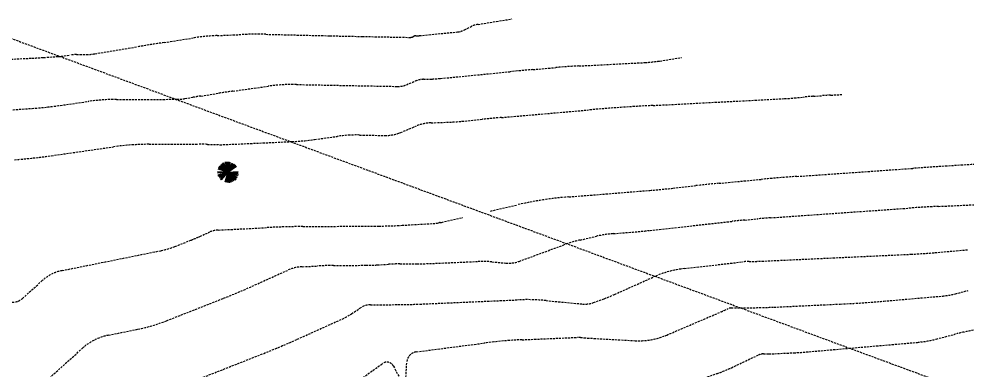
# Model space of a CAD drawing. Header units: inches. Extents: x -43639 to 75791, y -33466 to 47612.
# Drawn here: x 21966 to 23813, y 6117 to 6800 of the extents above; entities that cross this region are included whole.
import ezdxf

# ---------------------------------------------------------------- set-up
doc = ezdxf.new("R2010")
doc.units = ezdxf.units.IN
doc.header["$LTSCALE"] = 8
doc.header["$MEASUREMENT"] = 0
doc.linetypes.add('DASHED', pattern=[0.75, 0.5, -0.25])
doc.layers.get('0').update_dxf_attribs({"linetype": 'CONTINUOUS'})
for name, color, linetype in [('CONT-HGH', 6, 'DASHED'), ('CONT-NML', 1, 'DASHED'), ('easement_JDCF', 7, 'DASHED'), ('TREE', 3, 'CONTINUOUS')]:
    doc.layers.add(name, color=color, linetype=linetype)

# ---------------------------------------------------------------- blocks, each defined once
blk = doc.blocks.new('PINETREE')
for p, q in [((0, 0), (-0.194598, 0.864692)), ((0, 0), (-0.116446, 0.880635)), ((-0.057775, 0.436931), (-0.038294, 0.872194)), ((0, 0), (0.026572, 0.880635)), ((0, 0), (0.124261, 0.880635)), ((0, 0), (0.234456, 0.841246)), ((0, 0), (-0.869831, 0.030011)), ((0, 0), (-0.869831, -0.086282)), ((0, 0), (-0.837788, -0.250404)), ((0, 0), (-0.81825, 0.248528)), ((-0.81825, 0.248528), (-0.81825, 0.248528)), ((0, 0), (-0.798712, 0.358256)), ((0, 0), (-0.798712, -0.359194)), ((0, 0), (-0.759636, -0.429532)), ((0, 0), (-0.746351, 0.451103)), ((-0.662929, 0.400682), (-0.688518, 0.497995)), ((0, 0), (-0.675232, 0.544887)), ((0, 0), (-0.675232, -0.530819)), ((0, 0), (-0.616618, -0.632106)), ((0, 0), (-0.584576, 0.654615)), ((0, 0), (-0.565038, -0.655553)), ((0, 0), (-0.486886, 0.724015)), ((0, 0), (-0.402482, 0.779348)), ((0, 0), (-0.343868, 0.794353)), ((0, 0), (-0.259464, -0.827178)), ((0, 0), (-0.135984, -0.835619)), ((0, 0), (-0.064085, -0.882511)), ((0, 0), (-0.018756, -0.87407)), ((0, 0), (0.377474, 0.786851)), ((0, 0), (0.461878, 0.747461)), ((0, 0), (0.54003, 0.685564)), ((0, 0), (0.669762, 0.584276)), ((0, 0), (0.741661, 0.497995)), ((0, 0), (0.884679, 0.0694)), ((0, 0), (0.877646, -0.040327)), ((0, 0), (0.865141, -0.094722)), ((0, 0), (0.826065, -0.289794)), ((0, 0), (0.793242, -0.414527)), ((0, 0), (0.728376, -0.507373)), ((0, 0), (0.118009, -0.897516)), ((0, 0), (0.032824, -0.859065)), ((0, 0), (0.403264, -0.780286)), ((0, 0), (0.514239, -0.718388)), ((0, 0), (0.637719, -0.663993)), ((0, 0), (0.286817, -0.835619)), ((0, 0), (0.696333, -0.617101)), ((0, 0), (0.916722, -0.211015)), ((0, 0), (0.228204, -0.843121)), ((0.36848, 0.321449), (0.592391, 0.685564)), ((-0.552229, -0.165054), (-0.831536, -0.328245)), ((-0.170074, -0.542198), (-0.187565, -0.835619)), ((0.535333, -0.372904), (0.676795, -0.53926))]:
    blk.add_line(p, q)

msp = doc.modelspace()

# ---------------------------------------------------------------- linework, layer by layer
at = {"layer": 'CONT-HGH', "elevation": 8160}
msp.add_lwpolyline([(22864.16516, 6009.29611, -0.0502495055), (22870.19132, 6013.21887), (22955.54849, 6057.29195, -0.0229507175), (22987.85006, 6072.135), (23020.83331, 6085.49458, -0.0912502933), (23055.11413, 6092.54537), (23115.3977, 6093.80257, -0.0040530702), (23167.45159, 6094.46607), (23265.70746, 6094.92194, 0.0794301275), (23295.88818, 6099.89061), (23325.27457, 6109.68425, 0.0300156267), (23353.96891, 6121.20199), (23406.02214, 6145.81716, -0.1077728876), (23416.2017, 6148.16848), (23426.89403, 6148.29987, 0.0085422288), (23437.581, 6148.61384), (23475.71157, 6150.38647, 0.0100356732), (23504.65378, 6152.31472), (23716.11901, 6170.67274, 0.0422302572), (23752.76857, 6177.00187), (23788.88261, 6186.43198, -0.0240470773), (23825.36596, 6194.10643)], format="xyb", dxfattribs=at)
at = {"layer": 'CONT-NML'}
for points, elevation in [([(21872.20539, 6718.58423), (21991.44785, 6724.05669, 0.0058579416), (22014.25304, 6725.3712), (22042.40987, 6727.3254, 0.0180271694), (22054.41975, 6728.59526), (22066.38384, 6730.29827, -0.0349576664), (22078.40821, 6731.15957), (22097.49458, 6731.19049, 0.0404806539), (22114.13541, 6732.5671), (22196.09253, 6746.08393, -0.002086615), (22249.1641, 6754.60945), (22305.42928, 6763.40728, -0.0280411389), (22352.48279, 6768.08277), (22399.79872, 6770.11731, -0.0165833861), (22447.13005, 6770.5816), (22571.72386, 6767.6712, 0.0011071654), (22635.0337, 6766.3326), (22728.04245, 6764.57209, 0.1034992832), (22731.81378, 6765.28698), (22735.56947, 6766.84662, -0.0907510079), (22739.06126, 6767.60035), (22742.69098, 6767.71505, 0.0164591472), (22746.31301, 6767.94901), (22820.49185, 6775.19849, 0.0926504098), (22834.08225, 6779.13877), (22846.93619, 6785.61916, -0.0776040595), (22860.472, 6789.98596), (22926.46456, 6800.44438)], 7968), ([(21817.10192, 6614.15168), (21992.03253, 6626.29257, 0.0180271694), (22046.78221, 6632.08151), (22101.3231, 6639.84505, -0.0349576664), (22156.13885, 6643.77145), (22273.33671, 6643.96131, 0.0404806539), (22289.22295, 6645.2755), (22305.00262, 6647.87797, -0.002086615), (22320.79287, 6650.41455), (22354.97178, 6655.75889, -0.0041114959), (22383.05885, 6659.91439), (22451.47232, 6669.462, -0.039417417), (22506.7165, 6672.77331), (22703.54174, 6669.04771, 0.1034992832), (22720.85463, 6672.32956), (22738.09574, 6679.48931, -0.0907510079), (22754.12537, 6682.94943), (22770.78823, 6683.47598, 0.0164591472), (22787.41572, 6684.55003), (22922.79163, 6697.78028, -0.0026850385), (22967.42405, 6701.90035), (23012.0786, 6705.78074, -0.008728031), (23056.78726, 6708.88064), (23185.62429, 6715.55637, 0.0263567695), (23214.2096, 6718.5536), (23256.85041, 6725.31126)], 7992), ([(21957.58993, 6526.36566, 0.0180271694), (22023.331, 6533.31678), (22150.28077, 6551.38726, -0.0349576664), (22219.7098, 6556.3604), (22315.45957, 6556.51551, -0.0079047176), (22333.28748, 6556.26253), (22351.11139, 6555.72769, 0.0186867816), (22368.93039, 6555.85903), (22498.09368, 6561.64168, 0.0234847415), (22542.13048, 6565.69126), (22586.31054, 6571.85692, -0.039417417), (22629.69519, 6574.45738), (22679.04102, 6573.52334, 0.1034992832), (22709.89548, 6579.37213), (22740.62201, 6592.132, -0.0907510079), (22769.18948, 6598.29851), (22798.88547, 6599.23691, 0.0164591472), (22828.51844, 6601.15104), (22869.02073, 6605.10932, -0.0026850385), (22905.89719, 6608.51343), (23075.77552, 6623.27552, -0.008728031), (23201.47814, 6631.99116), (23457.44765, 6645.2543, 0.0103841632), (23476.45175, 6646.63522), (23496.29736, 6648.49229, -0.005914736), (23513.54905, 6649.90099), (23531.70066, 6651.16721, -0.0041272644), (23547.2104, 6652.12057), (23570.48681, 6653.35856)], 8016), ([(22884.67082, 6426.41197), (22937.02194, 6438.48393, -0.0367309563), (23037.22021, 6453.9561), (23194.85501, 6466.55841, 0.0075923223), (23239.93615, 6470.85227), (23284.95209, 6475.83071, -0.0042102965), (23330.00676, 6480.42976), (23411.90688, 6488.09363, -0.005914736), (23481.60542, 6493.78491), (23707.44526, 6509.53912, -0.0041272644), (23858.41123, 6518.81874), (24084.97508, 6530.8689)], 8064), ([(21976.37247, 6056.81576), (22089.83571, 6159.21005, -0.1346185845), (22140.35821, 6184.65396), (22197.85759, 6196.24427, 0.0441671581), (22253.89219, 6212.79405), (22364.8151, 6256.51537, 0.0119129365), (22420.38031, 6279.96123), (22489.03312, 6310.87621, -0.0933210595), (22518.06746, 6317.88939), (22548.42227, 6319.43592, -0.0110584824), (22578.79642, 6320.3106), (22642.25216, 6320.73401, 0.0128159239), (22664.1809, 6321.44262), (22686.09148, 6322.7134, -0.0131859286), (22708.02032, 6323.40577), (22741.75401, 6323.58095, 0.0095499928), (22771.54501, 6324.30478), (22860.77575, 6328.17907, -0.0344206122), (22887.62762, 6327.49628), (22914.43244, 6324.96279, 0.1124748764), (22940.46328, 6328.35995), (23027.47173, 6360.49375, -0.0317971411), (23059.09025, 6369.93626), (23091.30987, 6377.36598, -0.0367309563), (23123.89968, 6382.39835), (23160.37055, 6385.31406, 0.0075923223), (23195.62014, 6388.67149), (23355.51689, 6406.35493, -0.0042102965), (23380.34784, 6408.8896), (23405.20014, 6411.21517, -0.005914736), (23430.07647, 6413.24646), (23698.93582, 6432.00164, -0.0057977004), (23757.32783, 6435.39513), (23840.28631, 6439.25174, 0.0100356732)], 8088), ([(21947.29796, 6250.04491, 0.2553773455), (21973.01221, 6256.17698), (22011.66048, 6291.0549, -0.1346185845), (22050.20311, 6310.46556), (22242.81893, 6349.2917, 0.0441671581), (22270.05363, 6357.33545), (22300.88511, 6369.48797, 0.0119129365), (22318.61224, 6376.96797), (22336.16113, 6384.87039, -0.0933210595), (22354.54616, 6389.31125), (22449.40915, 6394.1444, -0.0110584824), (22519.10258, 6396.15133), (22667.21746, 6397.13965, 0.0128159239), (22712.50554, 6398.6031), (22778.9591, 6402.45729, 0.0513255309), (22781.75704, 6402.91024), (22785.26713, 6403.8555, -0.0464061768), (22786.52095, 6404.07112), (22787.79482, 6404.17013, 0.0372848684), (22789.05427, 6404.36318), (22830.70541, 6413.96777, -0.0367309563)], 8064), ([(22196.77246, 6052.10854), (22442.89369, 6149.11958, 0.0119129365), (22508.28147, 6176.71009), (22595.80307, 6216.12186, 0.041499629), (22614.1074, 6226.26613), (22631.56831, 6237.93228, -0.1470007004), (22650.79842, 6243.81987), (22704.12552, 6244.09679, 0.0095499928), (22746.65695, 6245.13017), (22938.03458, 6253.43957, -0.0344206122), (22992.87173, 6252.04517), (23064.01946, 6245.32054, 0.1124748764), (23085.314, 6248.09959), (23105.97538, 6255.73021, 0.0166153719), (23126.36059, 6264.03844), (23202.43875, 6298.03434, -0.0766776548), (23262.39208, 6314.44501), (23375.9024, 6327.45578, -0.0254647382), (23388.34806, 6328.24346), (23400.83386, 6328.39688, 0.0085422289), (23413.3134, 6328.76352), (23703.16118, 6342.23809, 0.0100356732), (23750.21043, 6345.37269), (23813.54422, 6350.87092, 0.0422302572)], 8112), ([(22719.71079, 6096.44079), (22721.74097, 6132.29524, -0.3607197069), (22740.13654, 6152.08325), (22872.57521, 6169.32569, -0.0215213575), (22946.09143, 6175.69539), (23053.38862, 6180.35411, -0.0344206122), (23060.15392, 6180.18209), (23066.90737, 6179.54377, 0.0098407329), (23073.67075, 6179.03859), (23166.41886, 6173.94393, 0.1152116533), (23227.97402, 6184.79803), (23333.31596, 6229.82703, 0.0094433157), (23340.02436, 6232.84566), (23346.67574, 6235.99099, -0.1077728876), (23353.67994, 6237.60886), (23402.24422, 6238.2056, 0.0085422289), (23437.05527, 6239.22832), (23566.03605, 6245.22443, 0.0100356732), (23650.76992, 6250.86974), (23764.83161, 6260.77183, 0.0422302572), (23790.19918, 6265.15264), (23815.19607, 6271.67983, -0.0240470773)], 8136), ([(22587.56933, 6067.044), (22674.53598, 6129.50197, -0.4581481274), (22695.79009, 6124.38192), (22711.10636, 6094.61302, 0.7640955086)], 8136)]:
    msp.add_lwpolyline(points, format="xyb", dxfattribs=dict(at, elevation=elevation))
at = {"layer": 'easement_JDCF'}
msp.add_line((21853.73753, 6798.51245, 8016), (30472.87063, 3614.67313, 8016), dxfattribs=at)

# ---------------------------------------------------------------- block references
at = {"layer": 'TREE', "xscale": 23.04000000000087, "yscale": 23.03999999999996, "zscale": 23.03999999999999}
msp.add_blockref('PINETREE', (22373.0419, 6501.98763, -120), dxfattribs=at)

doc.saveas('drawing.dxf')
